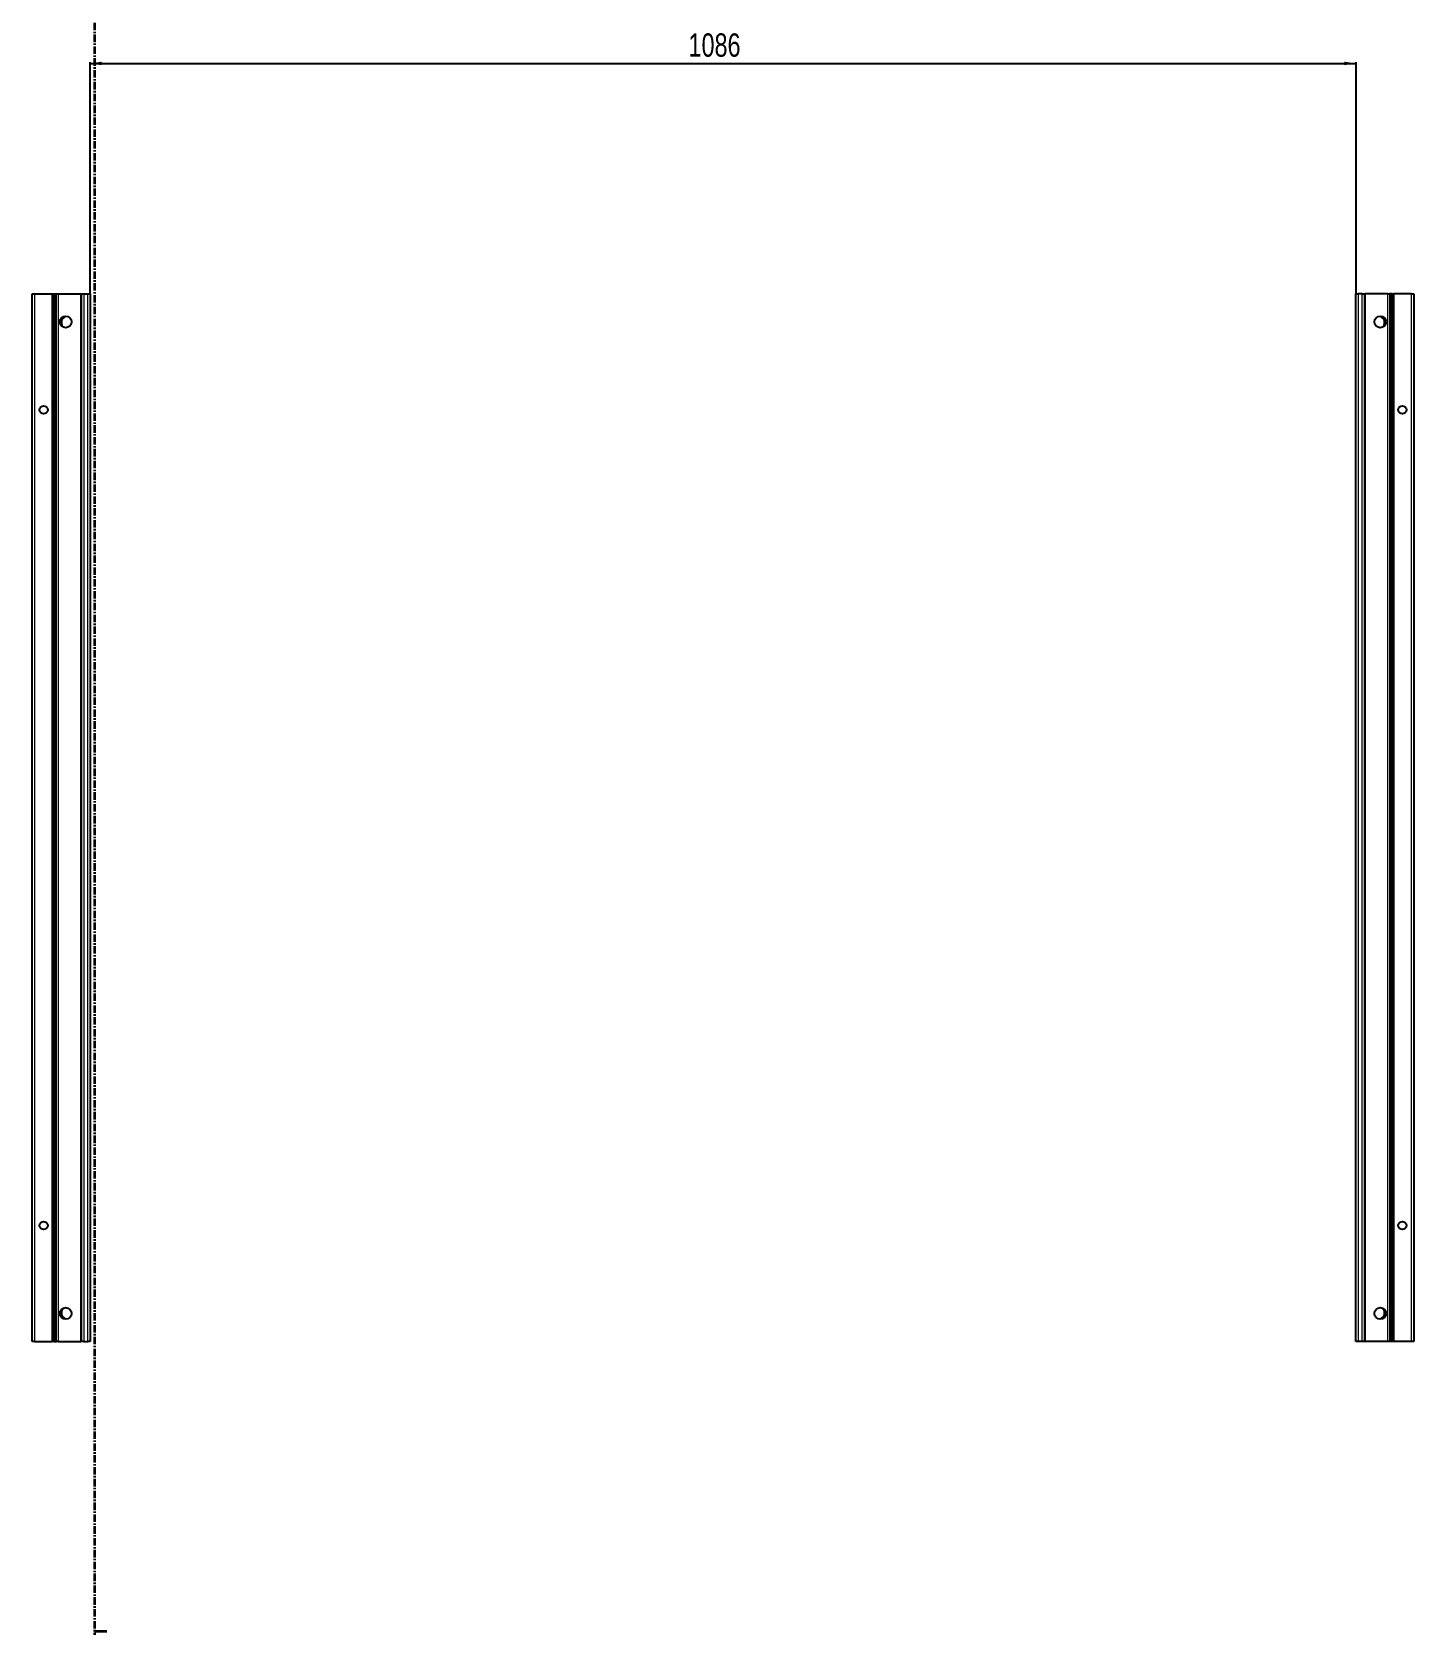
# Model space of a CAD drawing. Header units: millimetres. Extents: x -199 to 3727, y -2447 to 1507.
# Drawn here: x 1200 to 2386, y -1104 to 272 of the extents above; entities that cross this region are included whole.
import ezdxf

# ---------------------------------------------------------------- set-up
doc = ezdxf.new("R2010")
doc.units = ezdxf.units.MM
doc.linetypes.add('CENTER', pattern=[10.16, 6.35, -1.27, 1.27, -1.27])
doc.layers.add('FORMAT', color=7, linetype='Continuous')
doc.styles.add('SLDTEXTSTYLE0', font='TXT', dxfattribs={"width": 0.75})
doc.dimstyles.new('SLDDIMSTYLE0', dxfattribs={"dimtxt": 20, "dimasz": 10, "dimexe": 0, "dimexo": 0.0625, "dimgap": 5, "dimtad": 2, "dimdec": 1, "dimrnd": 1e-09, "dimzin": 12, "dimdsep": 46, "dimtxsty": 'SLDTEXTSTYLE0', "dimsah": 1, "dimcen": 0.09, "dimadec": 0, "dimazin": 3, "dimtfac": 1, "dimtofl": 0, "dimtmove": 0, "dimatfit": 3, "dimfxl": 0, "dimfrac": 2, "dimtolj": 1, "dimtzin": 12, "dimarcsym": 0})

# ---------------------------------------------------------------- blocks, each defined once
blk = doc.blocks.new('_D_4')
at = {"layer": 'FORMAT'}
for p, q in [((1250, 47.2), (1250, 246)), ((1250, 245), (2336, 245)), ((2336, 47.2), (2336, 246))]:
    blk.add_line(p, q, dxfattribs=at)
for points in [[(1250, 245), (1260, 243.5), (1260, 246.5)], [(2336, 245), (2326, 246.5), (2326, 243.5)]]:
    blk.add_solid(points, dxfattribs=at)
at = {"layer": 'FORMAT', "insert": (1763.4, 270.8), "char_height": 20, "attachment_point": 1, "style": 'SLDTEXTSTYLE0'}
blk.add_mtext('1086', dxfattribs=at)

msp = doc.modelspace()

# ---------------------------------------------------------------- linework, layer by layer
at = {"color": 7, "linetype": 'CENTER', "lineweight": 35}
msp.add_line((1253.69, 1499.09), (1253.69, -1103.67), dxfattribs=at)
at = {"color": 7, "linetype": 'Continuous', "lineweight": 25}
for p, q in [((1200.26, -851.79), (1200.26, 47.21)), ((1200.26, 47.21), (1202.26, 47.21)), ((1202.26, 47.21), (1217.61, 47.21)), ((1217.61, 47.21), (1218.26, 47.21)), ((1218.26, 23.46), (1218.26, 47.21)), ((1218.26, 47.21), (1218.85, 47.21)), ((1218.85, 47.21), (1220.06, 47.21)), ((1220.06, 47.21), (1220.06, -851.79)), ((1220.06, 47.21), (1220.09, 47.21)), ((1220.09, 47.21), (1220.09, -851.79)), ((1220.09, 47.21), (1221.3, 47.21)), ((1221.3, 47.21), (1222.71, 47.21)), ((1222.71, 47.21), (1242.11, 47.21)), ((1242.11, 47.21), (1242.76, 47.21)), ((1242.76, -851.79), (1242.76, 47.21)), ((1242.76, 47.21), (1244.76, 47.21)), ((1244.76, 47.21), (1247.96, 47.21)), ((1247.96, 47.21), (1249.96, 47.21)), ((1249.96, 47.21), (1249.96, -851.79)), ((2335.96, -851.79), (2335.96, 47.21)), ((2335.96, 47.21), (2337.96, 47.21)), ((2341.16, 47.21), (2337.96, 47.21)), ((2341.16, 47.21), (2343.16, 47.21)), ((2343.16, 47.21), (2343.16, -851.79)), ((2343.16, 47.21), (2343.81, 47.21)), ((2363.22, 47.21), (2343.81, 47.21)), ((2363.22, 47.21), (2364.63, 47.21)), ((2365.84, 47.21), (2364.63, 47.21)), ((2365.84, -851.79), (2365.84, 47.21)), ((2365.87, 47.21), (2365.84, 47.21)), ((2365.87, -851.79), (2365.87, 47.21)), ((2367.08, 47.21), (2365.87, 47.21)), ((2367.08, 47.21), (2367.66, 47.21)), ((2367.66, 47.21), (2367.66, 23.46)), ((2367.66, 47.21), (2368.31, 47.21)), ((2383.66, 47.21), (2368.31, 47.21)), ((2383.66, 47.21), (2385.66, 47.21)), ((2385.66, 47.21), (2385.66, -851.79)), ((1228.31, 27.73), (1228.31, 28.14)), ((2357.61, 28.14), (2357.61, 27.73)), ((1218.32, 23.35), (1218.26, 23.46)), ((1218.26, 23.46), (1218.26, 21.96)), ((1218.26, 21.96), (1218.32, 22.06)), ((1218.26, -26.54), (1218.26, 21.96)), ((1218.32, 22.06), (1218.32, 23.35)), ((2367.66, 23.46), (2367.6, 23.35)), ((2367.6, 23.35), (2367.6, 22.06)), ((2367.6, 22.06), (2367.66, 21.96)), ((2367.66, 21.96), (2367.66, 23.46)), ((2367.66, 21.96), (2367.66, -26.54)), ((1218.32, -26.65), (1218.26, -26.54)), ((1218.26, -26.54), (1218.26, -28.04)), ((1218.32, -27.94), (1218.32, -26.65)), ((2367.66, -26.54), (2367.6, -26.65)), ((2367.6, -26.65), (2367.6, -27.94)), ((2367.66, -28.04), (2367.66, -26.54)), ((1218.26, -28.04), (1218.32, -27.94)), ((1218.26, -76.54), (1218.26, -28.04)), ((2367.6, -27.94), (2367.66, -28.04)), ((2367.66, -28.04), (2367.66, -76.54)), ((1218.32, -76.65), (1218.26, -76.54)), ((1218.26, -76.54), (1218.26, -78.04)), ((1218.26, -78.04), (1218.32, -77.94)), ((1218.26, -126.54), (1218.26, -78.04)), ((1218.32, -77.94), (1218.32, -76.65)), ((2367.66, -76.54), (2367.6, -76.65)), ((2367.6, -76.65), (2367.6, -77.94)), ((2367.6, -77.94), (2367.66, -78.04)), ((2367.66, -78.04), (2367.66, -76.54)), ((2367.66, -78.04), (2367.66, -126.54)), ((1218.32, -126.65), (1218.26, -126.54)), ((1218.26, -126.54), (1218.26, -128.04)), ((1218.26, -128.04), (1218.32, -127.94)), ((1218.26, -176.54), (1218.26, -128.04)), ((1218.32, -127.94), (1218.32, -126.65)), ((2367.66, -126.54), (2367.6, -126.65)), ((2367.6, -126.65), (2367.6, -127.94)), ((2367.6, -127.94), (2367.66, -128.04)), ((2367.66, -128.04), (2367.66, -126.54)), ((2367.66, -128.04), (2367.66, -176.54)), ((1218.32, -176.65), (1218.26, -176.54)), ((1218.26, -176.54), (1218.26, -178.04)), ((1218.26, -178.04), (1218.32, -177.94)), ((1218.26, -226.54), (1218.26, -178.04)), ((1218.32, -177.94), (1218.32, -176.65)), ((2367.66, -176.54), (2367.6, -176.65)), ((2367.6, -176.65), (2367.6, -177.94)), ((2367.6, -177.94), (2367.66, -178.04)), ((2367.66, -178.04), (2367.66, -176.54)), ((2367.66, -178.04), (2367.66, -226.54)), ((1218.32, -226.65), (1218.26, -226.54)), ((1218.26, -226.54), (1218.26, -228.04)), ((1218.26, -228.04), (1218.32, -227.94)), ((1218.26, -276.54), (1218.26, -228.04)), ((1218.32, -227.94), (1218.32, -226.65)), ((2367.66, -226.54), (2367.6, -226.65)), ((2367.6, -226.65), (2367.6, -227.94)), ((2367.6, -227.94), (2367.66, -228.04)), ((2367.66, -228.04), (2367.66, -226.54)), ((2367.66, -228.04), (2367.66, -276.54)), ((1218.32, -276.65), (1218.26, -276.54)), ((1218.26, -276.54), (1218.26, -278.04)), ((1218.26, -278.04), (1218.32, -277.94)), ((1218.26, -326.54), (1218.26, -278.04)), ((1218.32, -277.94), (1218.32, -276.65)), ((2367.66, -276.54), (2367.6, -276.65)), ((2367.6, -276.65), (2367.6, -277.94)), ((2367.6, -277.94), (2367.66, -278.04)), ((2367.66, -278.04), (2367.66, -276.54)), ((2367.66, -278.04), (2367.66, -326.54)), ((1218.32, -326.65), (1218.26, -326.54)), ((1218.26, -326.54), (1218.26, -328.04)), ((1218.26, -328.04), (1218.32, -327.94)), ((1218.26, -376.54), (1218.26, -328.04)), ((1218.32, -327.94), (1218.32, -326.65)), ((2367.66, -326.54), (2367.6, -326.65)), ((2367.6, -326.65), (2367.6, -327.94)), ((2367.6, -327.94), (2367.66, -328.04)), ((2367.66, -328.04), (2367.66, -326.54)), ((2367.66, -328.04), (2367.66, -376.54)), ((1218.32, -376.65), (1218.26, -376.54)), ((1218.26, -376.54), (1218.26, -378.04)), ((1218.26, -378.04), (1218.32, -377.94)), ((1218.26, -426.54), (1218.26, -378.04)), ((1218.32, -377.94), (1218.32, -376.65)), ((2367.66, -376.54), (2367.6, -376.65)), ((2367.6, -376.65), (2367.6, -377.94)), ((2367.6, -377.94), (2367.66, -378.04)), ((2367.66, -378.04), (2367.66, -376.54)), ((2367.66, -378.04), (2367.66, -426.54)), ((1218.32, -426.65), (1218.26, -426.54)), ((1218.26, -426.54), (1218.26, -428.04)), ((1218.26, -428.04), (1218.32, -427.94)), ((1218.26, -476.54), (1218.26, -428.04)), ((1218.32, -427.94), (1218.32, -426.65)), ((2367.66, -426.54), (2367.6, -426.65)), ((2367.6, -426.65), (2367.6, -427.94)), ((2367.6, -427.94), (2367.66, -428.04)), ((2367.66, -428.04), (2367.66, -426.54)), ((2367.66, -428.04), (2367.66, -476.54)), ((1218.32, -476.65), (1218.26, -476.54)), ((1218.26, -476.54), (1218.26, -478.04)), ((1218.26, -478.04), (1218.32, -477.94)), ((1218.26, -526.54), (1218.26, -478.04)), ((1218.32, -477.94), (1218.32, -476.65)), ((2367.66, -476.54), (2367.6, -476.65)), ((2367.6, -476.65), (2367.6, -477.94)), ((2367.6, -477.94), (2367.66, -478.04)), ((2367.66, -478.04), (2367.66, -476.54)), ((2367.66, -478.04), (2367.66, -526.54)), ((1218.32, -526.65), (1218.26, -526.54)), ((1218.26, -526.54), (1218.26, -528.04)), ((1218.26, -528.04), (1218.32, -527.94)), ((1218.26, -576.54), (1218.26, -528.04)), ((1218.32, -527.94), (1218.32, -526.65)), ((2367.66, -526.54), (2367.6, -526.65)), ((2367.6, -526.65), (2367.6, -527.94)), ((2367.6, -527.94), (2367.66, -528.04)), ((2367.66, -528.04), (2367.66, -526.54)), ((2367.66, -528.04), (2367.66, -576.54)), ((1218.32, -576.65), (1218.26, -576.54)), ((1218.26, -576.54), (1218.26, -578.04)), ((1218.32, -577.94), (1218.32, -576.65)), ((2367.66, -576.54), (2367.6, -576.65)), ((2367.6, -576.65), (2367.6, -577.94)), ((2367.66, -578.04), (2367.66, -576.54)), ((1218.26, -578.04), (1218.32, -577.94)), ((1218.26, -626.54), (1218.26, -578.04)), ((2367.6, -577.94), (2367.66, -578.04)), ((2367.66, -578.04), (2367.66, -626.54)), ((1218.32, -626.65), (1218.26, -626.54)), ((1218.26, -626.54), (1218.26, -628.04)), ((1218.26, -628.04), (1218.32, -627.94)), ((1218.26, -676.54), (1218.26, -628.04)), ((1218.32, -627.94), (1218.32, -626.65)), ((2367.66, -626.54), (2367.6, -626.65)), ((2367.6, -626.65), (2367.6, -627.94)), ((2367.6, -627.94), (2367.66, -628.04)), ((2367.66, -628.04), (2367.66, -626.54)), ((2367.66, -628.04), (2367.66, -676.54)), ((1218.32, -676.65), (1218.26, -676.54)), ((1218.26, -676.54), (1218.26, -678.04)), ((1218.26, -678.04), (1218.32, -677.94)), ((1218.26, -726.54), (1218.26, -678.04)), ((1218.32, -677.94), (1218.32, -676.65)), ((2367.66, -676.54), (2367.6, -676.65)), ((2367.6, -676.65), (2367.6, -677.94)), ((2367.6, -677.94), (2367.66, -678.04)), ((2367.66, -678.04), (2367.66, -676.54)), ((2367.66, -678.04), (2367.66, -726.54)), ((1218.32, -726.65), (1218.26, -726.54)), ((1218.26, -726.54), (1218.26, -728.04)), ((1218.26, -728.04), (1218.32, -727.94)), ((1218.26, -776.54), (1218.26, -728.04)), ((1218.32, -727.94), (1218.32, -726.65)), ((2367.66, -726.54), (2367.6, -726.65)), ((2367.6, -726.65), (2367.6, -727.94)), ((2367.6, -727.94), (2367.66, -728.04)), ((2367.66, -728.04), (2367.66, -726.54)), ((2367.66, -728.04), (2367.66, -776.54)), ((1218.32, -776.65), (1218.26, -776.54)), ((1218.26, -776.54), (1218.26, -778.04)), ((1218.26, -778.04), (1218.32, -777.94)), ((1218.26, -826.54), (1218.26, -778.04)), ((1218.32, -777.94), (1218.32, -776.65)), ((2367.66, -776.54), (2367.6, -776.65)), ((2367.6, -776.65), (2367.6, -777.94)), ((2367.6, -777.94), (2367.66, -778.04)), ((2367.66, -778.04), (2367.66, -776.54)), ((2367.66, -778.04), (2367.66, -826.54)), ((1218.32, -826.65), (1218.26, -826.54)), ((1218.26, -826.54), (1218.26, -828.04)), ((1218.26, -828.04), (1218.32, -827.94)), ((1218.26, -851.79), (1218.26, -828.04)), ((1218.32, -827.94), (1218.32, -826.65)), ((1228.31, -832.73), (1228.31, -832.32)), ((2357.61, -832.32), (2357.61, -832.73)), ((2367.66, -826.54), (2367.6, -826.65)), ((2367.6, -826.65), (2367.6, -827.94)), ((2367.6, -827.94), (2367.66, -828.04)), ((2367.66, -828.04), (2367.66, -826.54)), ((2367.66, -828.04), (2367.66, -851.79)), ((1202.26, -851.79), (1200.26, -851.79)), ((1202.26, -851.79), (1217.61, -851.79)), ((1218.26, -851.79), (1217.61, -851.79)), ((1218.85, -851.79), (1218.26, -851.79)), ((1218.85, -851.79), (1220.06, -851.79)), ((1220.06, -851.79), (1220.09, -851.79)), ((1220.09, -851.79), (1221.3, -851.79)), ((1222.71, -851.79), (1221.3, -851.79)), ((1222.71, -851.79), (1242.11, -851.79)), ((1242.76, -851.79), (1242.11, -851.79)), ((1244.76, -851.79), (1242.76, -851.79)), ((1244.76, -851.79), (1247.96, -851.79)), ((1249.96, -851.79), (1247.96, -851.79)), ((2337.96, -851.79), (2335.96, -851.79)), ((2341.16, -851.79), (2337.96, -851.79)), ((2343.16, -851.79), (2341.16, -851.79)), ((2343.81, -851.79), (2343.16, -851.79)), ((2363.22, -851.79), (2343.81, -851.79)), ((2364.63, -851.79), (2363.22, -851.79)), ((2365.84, -851.79), (2364.63, -851.79)), ((2365.87, -851.79), (2365.84, -851.79)), ((2367.08, -851.79), (2365.87, -851.79)), ((2367.66, -851.79), (2367.08, -851.79)), ((2368.31, -851.79), (2367.66, -851.79)), ((2383.66, -851.79), (2368.31, -851.79)), ((2385.66, -851.79), (2383.66, -851.79))]:
    msp.add_line(p, q, dxfattribs=at)
at = {"color": 8, "linetype": 'Continuous', "lineweight": 18}
for p, q in [((1202.26, 47.21), (1202.26, -851.79)), ((1217.61, -851.79), (1217.61, 47.21)), ((1218.85, 47.21), (1218.85, -851.79)), ((1221.3, -851.79), (1221.3, 47.21)), ((1222.71, 47.21), (1222.71, -851.79)), ((1242.11, -851.79), (1242.11, 47.21)), ((1244.76, 47.21), (1244.76, -851.79)), ((1247.96, -851.79), (1247.96, 47.21)), ((2337.96, 47.21), (2337.96, -851.79)), ((2341.16, -851.79), (2341.16, 47.21)), ((2343.81, 47.21), (2343.81, -851.79)), ((2363.22, -851.79), (2363.22, 47.21)), ((2364.63, 47.21), (2364.63, -851.79)), ((2367.08, -851.79), (2367.08, 47.21)), ((2368.31, 47.21), (2368.31, -851.79)), ((2383.66, -851.79), (2383.66, 47.21))]:
    msp.add_line(p, q, dxfattribs=at)
at = {"color": 7, "linetype": 'Continuous', "lineweight": 35}
msp.add_line((1264.33, -1100.67), (1253.69, -1100.67), dxfattribs=at)
at = {"color": 7, "linetype": 'Continuous', "lineweight": 25}
for centre, radius in [((1229.11, 23.21), 5), ((2356.81, 23.21), 5), ((1210.16, -52.29), 3.5), ((2375.76, -52.29), 3.5), ((1210.16, -752.29), 3.5), ((2375.76, -752.29), 3.5), ((1229.11, -827.79), 5), ((2356.81, -827.79), 5)]:
    msp.add_circle(centre, radius, dxfattribs=at)
for centre, radius, start, end in [((1227.81, 27.73), 0.5, 299.14074, 0), ((2358.11, 27.73), 0.5, 180, 240.85926), ((1230.61, 22.71), 5.25, 119.14074, 233.81086), ((2355.31, 22.71), 5.25, 306.18913, 60.85926), ((1230.61, -827.29), 5.25, 126.18914, 240.85926), ((2355.31, -827.29), 5.25, 299.14074, 53.81072), ((1227.81, -832.32), 0.5, 0, 60.85926), ((2358.11, -832.32), 0.5, 119.14074, 180)]:
    msp.add_arc(centre, radius, start, end, dxfattribs=at)
at = {"color": 7, "linetype": 'Continuous', "lineweight": 35}
msp.add_solid([(1253.69, -1100.67), (1260.69, -1101.79), (1260.69, -1099.55)], dxfattribs=at)

# ---------------------------------------------------------------- dimensions: what is measured, and where the dimension line sits
at = {"layer": 'FORMAT'}
dim = msp.add_linear_dim(base=(2335.96, 245), p1=(1249.96, 47.21), p2=(2335.96, 47.21), angle=0, dimstyle='SLDDIMSTYLE0', dxfattribs=at)
dim.commit()
dim.dimension.update_dxf_attribs({"geometry": '_D_4', "text_midpoint": (1792.96, 245), "dimtype": 160})

doc.saveas('drawing.dxf')
